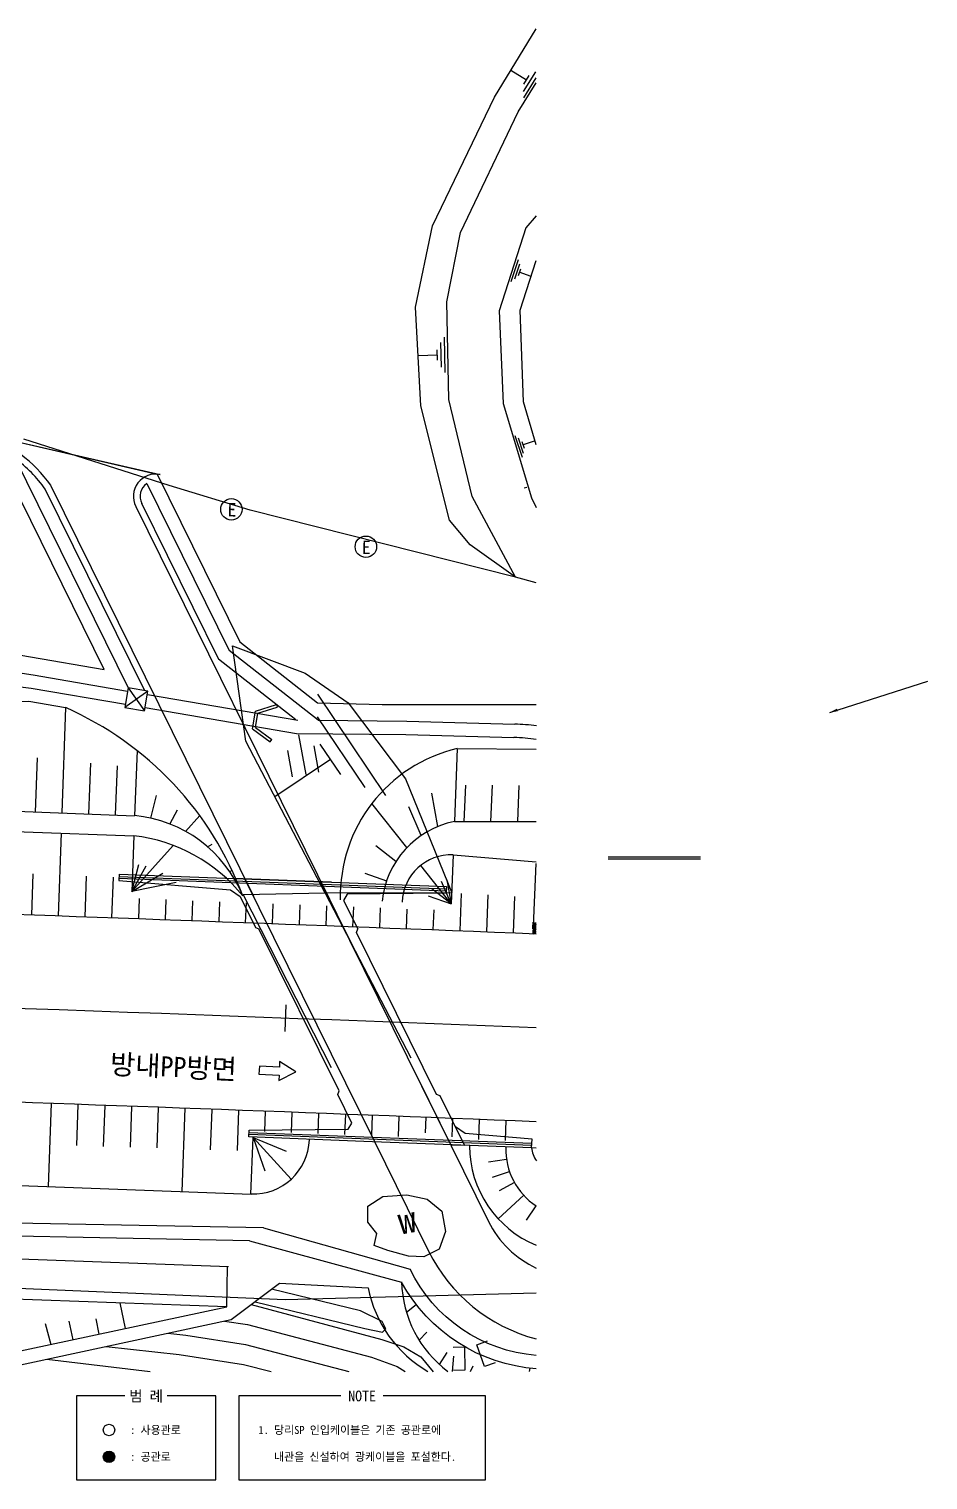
# Model space of a CAD drawing. Extents: x 138725554 to 138725746, y 217595093 to 217595228.
# Drawn here: x 138725678.9 to 138725746, y 217595092.8 to 217595201.2 of the extents above; entities that cross this region are included whole.
import ezdxf
from ezdxf.enums import TextEntityAlignment as Align

# ---------------------------------------------------------------- set-up
doc = ezdxf.new("R2010")
doc.units = 0
doc.header["$LTSCALE"] = 2
doc.header["$MEASUREMENT"] = 0
for name, color, linetype in [('TZ-BASE', 253, 'CONTINUOUS'), ('TZ-LINE', 7, 'CONTINUOUS'), ('TZ-TEX2', 3, 'CONTINUOUS'), ('TZ-TEXT', 6, 'CONTINUOUS')]:
    doc.layers.add(name, color=color, linetype=linetype)
doc.styles.get("Standard").update_dxf_attribs({"font": 'GulimChe.ttf'})
doc.dimstyles.new('지시선200', dxfattribs={"dimscale": 0.2, "dimtxt": 3, "dimasz": 3, "dimexe": 0.5, "dimexo": 0.5, "dimgap": 0.5, "dimtad": 1, "dimdec": 0, "dimzin": 1, "dimdsep": 46, "dimlunit": 6, "dimtxsty": 'Standard', "dimcen": 1, "dimclrd": 6, "dimclre": 6, "dimclrt": 3, "dimadec": 0, "dimazin": 0, "dimtfac": 1, "dimtdec": 0, "dimtix": 1, "dimtmove": 2, "dimatfit": 3, "dimfxl": 0, "dimtvp": 2, "dimlwd": -1, "dimlwe": -1, "dimarcsym": 0})

msp = doc.modelspace()

# ---------------------------------------------------------------- hatches: boundary and pattern name
at = {"layer": 'TZ-LINE', "ltscale": 2}
h = msp.add_hatch(color=256, dxfattribs=at)
h.dxf.hatch_style = 1
h.paths.add_polyline_path([(138725684.44, 217595094.55, 1), (138725685.3, 217595094.55, 1)])

# ---------------------------------------------------------------- linework, layer by layer
at = {"layer": 'TZ-BASE'}
for p, q in [((138725713.65, 217595196.06), (138725716.78, 217595201.16)), ((138725714.89, 217595198.08), (138725716.06, 217595197.36)), ((138725715.82, 217595196.48), (138725716.74, 217595197.97)), ((138725715.85, 217595196.02), (138725716.78, 217595197.52)), ((138725715.86, 217595197.04), (138725716.25, 217595197.68)), ((138725715.43, 217595194.97), (138725716.78, 217595197.15)), ((138725709.02, 217595186.45), (138725713.65, 217595196.06)), ((138725711.12, 217595185.96), (138725715.43, 217595194.97)), ((138725716.78, 217595187.2), (138725716.01, 217595186.31)), ((138725707.77, 217595180.39), (138725709.02, 217595186.45)), ((138725710.11, 217595180.79), (138725711.12, 217595185.96)), ((138725716.01, 217595186.31), (138725714, 217595180.11)), ((138725715.43, 217595183.92), (138725714.89, 217595182.29)), ((138725715.52, 217595183.61), (138725715.14, 217595182.48)), ((138725715.58, 217595180.16), (138725716.78, 217595183.87)), ((138725715.59, 217595183.23), (138725715.42, 217595182.74)), ((138725716.4, 217595182.69), (138725715.51, 217595182.99)), ((138725708.15, 217595173.02), (138725707.77, 217595180.39)), ((138725710.26, 217595173.5), (138725710.11, 217595180.79)), ((138725714, 217595180.11), (138725714.31, 217595173.19)), ((138725715.82, 217595173.31), (138725715.58, 217595180.16)), ((138725709.97, 217595175.52), (138725709.92, 217595178.14)), ((138725709.4, 217595176.43), (138725709.38, 217595177.21)), ((138725709.69, 217595175.91), (138725709.65, 217595177.74)), ((138725707.96, 217595176.79), (138725709.39, 217595176.82)), ((138725710.3, 217595164.48), (138725708.15, 217595173.02)), ((138725711.99, 217595166.25), (138725710.26, 217595173.5)), ((138725714.31, 217595173.19), (138725716.42, 217595166.16)), ((138725716.78, 217595170.1), (138725715.82, 217595173.31)), ((138725675.44, 217595170.92), (138725688.7, 217595167.9)), ((138725675.88, 217595170.83), (138725688.46, 217595167.93)), ((138725689.37, 217595167.08), (138725678.5, 217595170.53)), ((138725715.17, 217595170.81), (138725715.72, 217595169.18)), ((138725715.43, 217595170.62), (138725715.81, 217595169.48)), ((138725715.71, 217595170.35), (138725715.88, 217595169.87)), ((138725716.69, 217595170.41), (138725715.79, 217595170.11)), ((138725695.42, 217595165.23), (138725689.37, 217595167.08)), ((138725715.23, 217595160.24), (138725711.99, 217595166.25)), ((138725716.07, 217595166.93), (138725715.88, 217595166.87)), ((138725716.42, 217595166.16), (138725716.78, 217595165.43)), ((138725715.23, 217595160.24), (138725695.42, 217595165.23)), ((138725711.84, 217595162.64), (138725710.3, 217595164.48)), ((138725715.23, 217595160.24), (138725711.84, 217595162.64)), ((138725716.78, 217595159.81), (138725715.23, 217595160.24)), ((138725700.48, 217595149.54), (138725693.85, 217595154.75)), ((138725695.08, 217595147.99), (138725694.08, 217595155.11)), ((138725694.08, 217595155.11), (138725699.52, 217595153.07)), ((138725698.81, 217595149.58), (138725693.05, 217595154.1)), ((138725699.52, 217595153.07), (138725702.74, 217595150.84)), ((138725687.78, 217595151.71), (138725686.05, 217595150.49)), ((138725686.3, 217595151.97), (138725687.52, 217595150.24)), ((138725681.63, 217595150.49), (138725681.35, 217595142.62)), ((138725695.58, 217595148.91), (138725695.8, 217595150.22)), ((138725695.8, 217595150.22), (138725697.37, 217595150.71)), ((138725695.8, 217595149), (138725695.98, 217595150.07)), ((138725695.98, 217595150.07), (138725697.43, 217595150.52)), ((138725697.37, 217595150.71), (138725697.43, 217595150.52)), ((138725702.74, 217595150.84), (138725707, 217595145.17)), ((138725695.58, 217595148.91), (138725696.9, 217595147.93)), ((138725695.8, 217595149), (138725697.02, 217595148.1)), ((138725707.1, 217595149.47), (138725715.18, 217595149.26)), ((138725701.02, 217595136.63), (138725695.08, 217595147.99)), ((138725696.9, 217595147.93), (138725697.02, 217595148.1)), ((138725707.04, 217595148.47), (138725715.11, 217595148.26)), ((138725679.5, 217595146.75), (138725679.35, 217595142.69)), ((138725686.96, 217595147.28), (138725686.78, 217595142.42)), ((138725698.58, 217595145.32), (138725698.22, 217595147.29)), ((138725700.55, 217595145.67), (138725700.19, 217595147.64)), ((138725710.87, 217595147.44), (138725710.67, 217595141.98)), ((138725683.48, 217595146.35), (138725683.34, 217595142.55)), ((138725685.48, 217595146.15), (138725685.34, 217595142.47)), ((138725707, 217595145.17), (138725710.47, 217595136.66)), ((138725711.48, 217595144.7), (138725711.37, 217595141.98)), ((138725713.48, 217595144.69), (138725713.37, 217595141.98)), ((138725715.48, 217595144.68), (138725715.38, 217595141.98)), ((138725687.99, 217595142.23), (138725688.42, 217595143.92)), ((138725707.11, 217595140.04), (138725704.5, 217595143.34)), ((138725708.96, 217595144.1), (138725709.41, 217595141.6)), ((138725689.96, 217595142.82), (138725689.4, 217595141.81)), ((138725690.59, 217595141.25), (138725691.64, 217595142.43)), ((138725708.18, 217595140.94), (138725707.25, 217595143.07)), ((138725681.29, 217595141.12), (138725681.06, 217595134.93)), ((138725686.72, 217595140.92), (138725686.57, 217595136.75)), ((138725686.57, 217595136.75), (138725689.65, 217595140.2)), ((138725692.23, 217595140.1), (138725692.57, 217595140.3)), ((138725706.3, 217595139.01), (138725704.79, 217595140.18)), ((138725710.57, 217595139.49), (138725710.43, 217595135.83)), ((138725729.03, 217595139.33), (138725722.15, 217595139.33, 0)), ((138725729.03, 217595139.18), (138725722.15, 217595139.18, 0)), ((138725679.18, 217595138.07), (138725679.07, 217595135)), ((138725685.62, 217595138.06), (138725685.6, 217595137.57)), ((138725685.62, 217595138.06), (138725701.49, 217595137.46)), ((138725686.57, 217595136.75), (138725687.09, 217595138.77)), ((138725687.63, 217595138.64), (138725686.57, 217595136.75)), ((138725686.57, 217595136.75), (138725688.88, 217595138.12)), ((138725694.08, 217595138.3), (138725693.88, 217595138.26)), ((138725703.98, 217595138.13), (138725705.6, 217595137.56)), ((138725710.43, 217595135.83), (138725708.16, 217595138.71)), ((138725716.54, 217595133.59), (138725716.78, 217595138.86)), ((138725683.17, 217595137.9), (138725683.06, 217595134.85)), ((138725685.17, 217595137.82), (138725685.06, 217595134.78)), ((138725685.6, 217595137.57), (138725693.94, 217595136.87)), ((138725685.61, 217595137.89), (138725710.07, 217595136.95)), ((138725685.61, 217595137.76), (138725710.07, 217595136.82)), ((138725689.89, 217595137.43), (138725686.57, 217595136.75)), ((138725693.94, 217595136.87), (138725694.66, 217595136.38)), ((138725701.49, 217595137.46), (138725694.21, 217595137.74)), ((138725704.71, 217595118.07), (138725695.01, 217595137.71)), ((138725710.39, 217595117.85), (138725700.69, 217595137.49)), ((138725700.69, 217595137.49), (138725703.11, 217595132.59)), ((138725701.49, 217595137.46), (138725710.08, 217595137.13)), ((138725710.43, 217595135.83), (138725708.98, 217595136.95)), ((138725710.43, 217595135.83), (138725709.69, 217595137.51)), ((138725710.08, 217595137.13), (138725710.06, 217595136.63)), ((138725710.11, 217595137.63), (138725710.43, 217595135.83)), ((138725687.12, 217595136.23), (138725687.06, 217595134.71)), ((138725689.11, 217595136.15), (138725689.06, 217595134.63)), ((138725691.11, 217595136.07), (138725691.06, 217595134.56)), ((138725693.11, 217595135.99), (138725693.06, 217595134.49)), ((138725694.66, 217595136.38), (138725695.8, 217595134.06)), ((138725701.02, 217595136.63), (138725694.9, 217595136.52)), ((138725695.11, 217595135.92), (138725695.05, 217595134.41)), ((138725697.11, 217595135.84), (138725697.05, 217595134.34)), ((138725699.12, 217595135.76), (138725699.07, 217595134.26)), ((138725710.47, 217595136.66), (138725701.02, 217595136.63)), ((138725702.66, 217595136.55), (138725702.38, 217595136.09)), ((138725702.38, 217595136.09), (138725703.44, 217595133.96)), ((138725710.06, 217595136.63), (138725702.66, 217595136.55)), ((138725708.7, 217595136.44), (138725710.43, 217595135.83)), ((138725711.17, 217595136.62), (138725711.06, 217595133.82)), ((138725713.16, 217595136.5), (138725713.06, 217595133.75)), ((138725715.16, 217595136.38), (138725715.06, 217595133.68)), ((138725701.12, 217595135.68), (138725701.06, 217595134.19)), ((138725703.12, 217595135.61), (138725703.06, 217595134.12)), ((138725705.12, 217595135.53), (138725705.06, 217595134.04)), ((138725707.12, 217595135.45), (138725707.06, 217595133.97)), ((138725709.12, 217595135.38), (138725709.06, 217595133.89)), ((138725695.8, 217595134.06), (138725696.07, 217595133.97)), ((138725702.05, 217595121.87), (138725696.07, 217595133.97)), ((138725703.35, 217595133.69), (138725703.44, 217595133.96)), ((138725709.33, 217595121.59), (138725703.35, 217595133.69)), ((138725716.54, 217595133.59), (138725716.78, 217595134.35)), ((138725716.54, 217595133.59), (138725716.78, 217595133.96)), ((138725716.54, 217595133.59), (138725716.78, 217595133.81)), ((138725716.54, 217595133.59), (138725716.78, 217595133.71)), ((138725716.54, 217595133.59), (138725716.78, 217595133.64)), ((138725698.07, 217595128.3), (138725698, 217595126.3)), ((138725710.39, 217595117.85), (138725707.97, 217595122.75)), ((138725701.96, 217595121.6), (138725702.05, 217595121.87)), ((138725680.55, 217595120.93), (138725680.32, 217595114.74)), ((138725682.55, 217595120.86), (138725682.44, 217595117.8)), ((138725684.55, 217595120.79), (138725684.44, 217595117.73)), ((138725686.55, 217595120.71), (138725686.44, 217595117.67)), ((138725688.55, 217595120.64), (138725688.43, 217595117.61)), ((138725703.01, 217595119.46), (138725701.96, 217595121.6)), ((138725709.59, 217595121.5), (138725709.33, 217595121.59)), ((138725711.41, 217595117.81), (138725709.59, 217595121.5)), ((138725690.54, 217595120.57), (138725690.32, 217595114.37)), ((138725692.54, 217595120.49), (138725692.43, 217595117.48)), ((138725694.54, 217595120.42), (138725694.43, 217595117.42)), ((138725696.54, 217595120.35), (138725696.49, 217595118.85)), ((138725698.52, 217595120.28), (138725698.47, 217595118.77)), ((138725700.52, 217595120.2), (138725700.47, 217595118.7)), ((138725702.52, 217595120.13), (138725702.46, 217595118.62)), ((138725704.52, 217595120.06), (138725704.46, 217595118.54)), ((138725706.52, 217595119.98), (138725706.46, 217595118.47)), ((138725708.52, 217595119.91), (138725708.47, 217595118.73)), ((138725710.52, 217595119.84), (138725710.46, 217595118.44)), ((138725712.52, 217595119.76), (138725712.46, 217595118.23)), ((138725714.51, 217595119.69), (138725714.45, 217595118.16)), ((138725695.32, 217595118.43), (138725695.34, 217595118.93)), ((138725703.91, 217595118.1), (138725695.32, 217595118.43)), ((138725716.43, 217595117.93), (138725695.33, 217595118.74)), ((138725716.42, 217595117.8), (138725695.33, 217595118.61)), ((138725695.34, 217595118.93), (138725702.73, 217595119.01)), ((138725702.73, 217595119.01), (138725703.01, 217595119.46)), ((138725711.46, 217595118.69), (138725710.74, 217595119.18)), ((138725716.46, 217595118.27), (138725711.46, 217595118.69)), ((138725695.47, 217595114.17), (138725695.63, 217595118.38)), ((138725695.63, 217595118.38), (138725696.51, 217595115.9)), ((138725695.63, 217595118.38), (138725698.09, 217595117.38)), ((138725695.63, 217595118.38), (138725698.48, 217595115.28)), ((138725716.41, 217595117.62), (138725703.91, 217595118.1)), ((138725710.39, 217595117.85), (138725711.41, 217595117.81)), ((138725716.41, 217595117.62), (138725716.46, 217595118.27)), ((138725716.78, 217595117.6), (138725716.41, 217595117.62)), ((138725714.56, 217595116.75), (138725713.2, 217595116.56)), ((138725713.52, 217595115.42), (138725714.78, 217595115.85)), ((138725705.32, 217595113.98), (138725707.1, 217595114.12)), ((138725707.1, 217595114.12), (138725708.62, 217595113.78)), ((138725715.14, 217595115.04), (138725714, 217595114.41)), ((138725704.2, 217595112.08), (138725704.21, 217595113.26)), ((138725704.21, 217595113.26), (138725705.32, 217595113.98)), ((138725708.62, 217595113.78), (138725709.72, 217595112.9)), ((138725715.84, 217595114.08), (138725713.94, 217595112.32)), ((138725716.75, 217595113.3), (138725716.03, 217595112.22)), ((138725704.86, 217595111.23), (138725704.2, 217595112.08)), ((138725709.72, 217595112.9), (138725710.01, 217595111.37)), ((138725696.4, 217595111.65), (138725707.35, 217595108.56)), ((138725704.68, 217595110.33), (138725704.86, 217595111.23)), ((138725710.01, 217595111.37), (138725709.53, 217595110.06)), ((138725695.36, 217595110.68), (138725706.72, 217595107.6)), ((138725705.69, 217595109.96), (138725704.68, 217595110.33)), ((138725707.24, 217595109.54), (138725705.69, 217595109.96)), ((138725709.53, 217595110.06), (138725708.39, 217595109.47)), ((138725693.68, 217595105.74), (138725693.71, 217595108.74)), ((138725708.39, 217595109.47), (138725707.24, 217595109.54)), ((138725703.66, 217595105.44), (138725697.01, 217595107.06)), ((138725695.48, 217595105.91), (138725695.49, 217595105.91)), ((138725695.49, 217595105.91), (138725705.24, 217595103.3)), ((138725695.78, 217595106.13), (138725703.98, 217595104.12)), ((138725705.26, 217595104.65), (138725703.66, 217595105.44)), ((138725707.08, 217595105.36), (138725707.82, 217595105.93)), ((138725693.5, 217595104.68), (138725695.21, 217595104.42)), ((138725695.21, 217595104.42), (138725704.47, 217595101.98)), ((138725705.55, 217595104.1), (138725705.26, 217595104.65)), ((138725689.26, 217595103.78), (138725690.6, 217595103.62)), ((138725690.6, 217595103.62), (138725695.07, 217595102.93)), ((138725703.98, 217595104.12), (138725705.3, 217595103.86)), ((138725705.24, 217595103.3), (138725706.88, 217595102.77)), ((138725705.3, 217595103.86), (138725705.55, 217595104.1)), ((138725708.03, 217595103.25), (138725708.6, 217595103.85)), ((138725684.65, 217595102.79), (138725690.1, 217595102.18)), ((138725690.1, 217595102.18), (138725694.92, 217595101.45)), ((138725695.07, 217595102.93), (138725702.77, 217595100.93)), ((138725706.88, 217595102.77), (138725708.16, 217595102.02)), ((138725709.54, 217595101.45), (138725710.13, 217595102.33)), ((138725710.57, 217595102.74), (138725711.42, 217595102.75)), ((138725711.42, 217595102.75), (138725711.44, 217595101.01)), ((138725680.23, 217595101.85), (138725687.95, 217595100.93)), ((138725694.92, 217595101.45), (138725696.97, 217595100.93)), ((138725704.47, 217595101.98), (138725706.4, 217595101.28)), ((138725706.4, 217595101.28), (138725706.98, 217595100.93)), ((138725708.16, 217595102.02), (138725709.07, 217595100.9)), ((138725710.52, 217595100.93), (138725710.63, 217595102.06)), ((138725711.87, 217595100.93), (138725712.06, 217595101.35)), ((138725716.28, 217595100.93), (138725716.31, 217595101.17)), ((138725711.44, 217595101.01), (138725710.59, 217595101))]:
    msp.add_line(p, q, dxfattribs=at)
at = {"layer": 'TZ-BASE', "ltscale": 4}
for p, q in [((138725694.9, 217595136.52), (138725701.45, 217595123.62)), ((138725701.02, 217595136.63), (138725707.41, 217595124.33))]:
    msp.add_line(p, q, dxfattribs=at)
at = {"layer": 'TZ-BASE'}
for points in [[(138725673.17, 217595155.27), (138725679.01, 217595154.27), (138725684.51, 217595153.34), (138725675.88, 217595170.83)], [(138725673.17, 217595155.27), (138725679.01, 217595154.27), (138725684.51, 217595153.34), (138725675.88, 217595170.83)], [(138725677.85, 217595169.09), (138725686.3, 217595151.97)], [(138725687.69, 217595167.22), (138725693.85, 217595154.75)], [(138725688.46, 217595167.93), (138725694.65, 217595155.4), (138725700.43, 217595150.85), (138725705.28, 217595150.72), (138725705.28, 217595150.72), (138725716.78, 217595150.73)], [(138725688.46, 217595167.93), (138725694.65, 217595155.4), (138725700.43, 217595150.85), (138725705.28, 217595150.72), (138725705.28, 217595150.72), (138725716.78, 217595150.73)], [(138725680.08, 217595166.83), (138725687.52, 217595151.76)], [(138725680.51, 217595167.09), (138725695.66, 217595136.4)], [(138725686.87, 217595165.5), (138725701.34, 217595136.18)], [(138725687.3, 217595165.76), (138725693.05, 217595154.1)], [(138725672.82, 217595153.91), (138725679.21, 217595152.93), (138725686.26, 217595151.72)], [(138725674.91, 217595152.47), (138725679.05, 217595151.94), (138725686.09, 217595150.74)], [(138725674.99, 217595150.79), (138725678.89, 217595150.96), (138725681.63, 217595150.49)], [(138725687.74, 217595151.47), (138725698.96, 217595149.55)], [(138725705.55, 217595143.92), (138725700.47, 217595151.49)], [(138725687.57, 217595150.49), (138725698.87, 217595148.55), (138725707.04, 217595148.47)], [(138725703.99, 217595144.52), (138725700.43, 217595149.81)], [(138725700.48, 217595149.54), (138725707.1, 217595149.47)], [(138725699.03, 217595148.45), (138725699.56, 217595145.5)], [(138725702.17, 217595145.49), (138725700.64, 217595147.76)], [(138725697.26, 217595143.84), (138725701.4, 217595146.63)], [(138725710.87, 217595147.44), (138725716.78, 217595147.38)], [(138725615.3, 217595144.79), (138725638.52, 217595144.07), (138725658.57, 217595143.42), (138725678.59, 217595142.72), (138725686.78, 217595142.42)], [(138725615.2, 217595143.29), (138725638.48, 217595142.57), (138725658.52, 217595141.92), (138725678.53, 217595141.22), (138725686.72, 217595140.92)], [(138725710.67, 217595141.98), (138725716.78, 217595141.98)], [(138725710.57, 217595139.49), (138725716.78, 217595138.98)], [(138725693.79, 217595108.74), (138725677.53, 217595109.34), (138725657.75, 217595114.51), (138725617.47, 217595116.82), (138725583.97, 217595107.41)], [(138725672.39, 217595115.61), (138725677.56, 217595114.84), (138725695.48, 217595114.17)], [(138725693.68, 217595105.74), (138725677.09, 217595106.35), (138725657.28, 217595111.53), (138725617.79, 217595113.8), (138725584.78, 217595104.53)], [(138725618.38, 217595113.61), (138725638.34, 217595113.18), (138725658.16, 217595109.5), (138725678.05, 217595107.13), (138725698.03, 217595106.29), (138725716.78, 217595106.78)], [(138725584.78, 217595104.53), (138725604.95, 217595106.68), (138725617.23, 217595106.74), (138725637.3, 217595105.82), (138725657.44, 217595110.73), (138725677.1, 217595102.2), (138725677.1, 217595102.2), (138725693.68, 217595105.74)], [(138725685.67, 217595106.04), (138725686.08, 217595104.12)], [(138725680.11, 217595104.51), (138725680.52, 217595102.93)], [(138725681.87, 217595104.68), (138725682.17, 217595103.28)], [(138725683.88, 217595104.86), (138725684.12, 217595103.7)]]:
    msp.add_lwpolyline(points, dxfattribs=at)
for points in [[(138725686.05, 217595150.49), (138725687.52, 217595150.24), (138725687.78, 217595151.71), (138725686.3, 217595151.97)], [(138725697.55, 217595122.64), (138725698.83, 217595123.3), (138725697.61, 217595124.07), (138725697.6, 217595123.65), (138725696.1, 217595123.72), (138725696.07, 217595123.12), (138725697.57, 217595123.05)]]:
    msp.add_lwpolyline(points, close=True, dxfattribs=at)
for points in [[(138725716.78, 217595133.58, 0.002499), (138725616.81, 217595137.02)], [(138725716.78, 217595119.57, 0.002513), (138725616.41, 217595123.03)], [(138725704.72, 217595118.03), (138725708.73, 217595109.91, 0.217645), (138725716.78, 217595103.35, 0.217645)], [(138725710.4, 217595117.81), (138725713.21, 217595112.13, 0.171189), (138725716.78, 217595108.64, 0.171189)], [(138725606.11, 217595116.14), (138725602.46, 217595115.6), (138725582.77, 217595108.03), (138725583.98, 217595103.44), (138725605, 217595105.68), (138725617.21, 217595105.74), (138725637.4, 217595104.82), (138725657.35, 217595109.68), (138725677, 217595101.15), (138725693.99, 217595104.79), (138725697.61, 217595107.51), (138725704.22, 217595107.17, 0.217155), (138725708.69, 217595100.93, 0.217155)], [(138725606.11, 217595116.14), (138725602.46, 217595115.6), (138725582.77, 217595108.03), (138725583.98, 217595103.44), (138725605, 217595105.68), (138725617.21, 217595105.74), (138725637.4, 217595104.82), (138725657.35, 217595109.68), (138725677, 217595101.15), (138725693.99, 217595104.79), (138725697.61, 217595107.51), (138725704.22, 217595107.17, 0.217155), (138725708.69, 217595100.93, 0.217155)], [(138725716.78, 217595101.12, -0.254863), (138725706.72, 217595107.6)], [(138725716.78, 217595102.12, -0.265751), (138725707.35, 217595108.56)]]:
    msp.add_lwpolyline(points, format="xyb", dxfattribs=at)
at = {"layer": 'TZ-BASE', "const_width": 0.5}
msp.add_lwpolyline([(138725716.47, 217595134.22), (138725716.78, 217595134.21)], dxfattribs=at)
at = {"layer": 'TZ-BASE', "elevation": 0}
for points in [[(138725695.36, 217595110.68), (138725675.46, 217595111.07, -0.419909), (138725671.61, 217595115.29)], [(138725696.4, 217595111.65), (138725676.5, 217595112.03, -0.42189), (138725673.61, 217595115.22)]]:
    msp.add_lwpolyline(points, format="xyb", dxfattribs=at)
at = {"layer": 'TZ-BASE', "flags": 128}
msp.add_lwpolyline([(138725713.71, 217595101.57), (138725712.91, 217595101.28), (138725712.33, 217595102.92), (138725713.13, 217595103.21)], dxfattribs=at)
at = {"layer": 'TZ-BASE'}
for centre in [(138725694.01, 217595165.29), (138725704.05, 217595162.5)]:
    msp.add_circle(centre, 0.8, dxfattribs=at)
for centre, radius, start, end in [((138725671.94, 217595161.01), 10.51, 35.3221, 70.5612), ((138725671.94, 217595161.01), 10.01, 35.3221, 53.7694), ((138725688.36, 217595166.26), 1.67, 78.4476, 207.114), ((138725688.36, 217595166.26), 1.17, 124.7255, 207.114), ((138725671.59, 217595127.78), 24.83, 20.3801, 66.1292), ((138725714.57, 217595132.5), 16.77, 82.4087, 87.912), ((138725714.57, 217595132.5), 15.77, 81.9437, 88.0359), ((138725713.47, 217595136.4), 11.33, 103.2378, 181.3011), ((138725685.91, 217595132.81), 9.65, 22.0365, 84.8491), ((138725711.98, 217595135.37), 6.74, 101.2027, 174.3896), ((138725685.28, 217595128.69), 12.32, 38.9227, 83.2597), ((138725710.43, 217595135.83), 3.67, 87.8246, 177.7844), ((138725322.22, 217585134.36), 10000, 87.738769, 88.672478), ((138725695.63, 217595118.38), 4.21, 267.8105, 357.7844), ((138725719.89, 217595117.83), 8.11, 180.4741, 247.4582), ((138725719.49, 217595117.46), 4.98, 177.7844, 237.0178), ((138725718.97, 217595118.03), 2.59, 189.0578, 212.4012), ((138725715.31, 217595107.81), 8.59, 181.3926, 233.2527)]:
    msp.add_arc(centre, radius, start, end, dxfattribs=at)
at = {"layer": 'TZ-LINE', "ltscale": 2, "elevation": 0.31}
for points in [[(138725686.06, 217595099.09), (138725682.43, 217595099.09), (138725682.43, 217595092.82), (138725692.85, 217595092.82), (138725692.85, 217595099.09), (138725689.22, 217595099.09)], [(138725702.19, 217595099.09), (138725694.56, 217595099.09), (138725694.56, 217595092.82), (138725712.98, 217595092.82), (138725712.98, 217595099.09), (138725705.35, 217595099.09)]]:
    msp.add_lwpolyline(points, dxfattribs=at)
at = {"layer": 'TZ-LINE', "ltscale": 2}
for centre in [(138725684.87, 217595096.55, 0.31), (138725684.87, 217595094.55, 0.31)]:
    msp.add_circle(centre, 0.427, dxfattribs=at)

# ---------------------------------------------------------------- texts
at = {"layer": 'TZ-BASE'}
for p in [(138725694.04, 217595164.76), (138725704.07, 217595161.96)]:
    msp.add_text('E', height=1, rotation=358.8329, dxfattribs=at).set_placement(p, align=Align.CENTER)
msp.add_text('방내PP방면', height=1.5, rotation=357.4485, dxfattribs=at).set_placement((138725689.68, 217595123.69, 0), align=Align.MIDDLE)
msp.add_text('w', height=2, rotation=10.1593, dxfattribs=at).set_placement((138725706.65, 217595111.14))
at = {"layer": 'TZ-TEX2'}
for s, p in [('범 례', (138725687.64, 217595099.09, 0.31)), ('NOTE', (138725703.77, 217595099.09, 0.31))]:
    msp.add_text(s, height=0.8, dxfattribs=at).set_placement(p, align=Align.MIDDLE)
for s, p in [(': 사용관로', (138725686.45, 217595096.55, 0.31)), ('1. 당리SP 인입케이블은 기존 공관로에', (138725696.03, 217595096.55, 0.31)), (': 공관로', (138725686.45, 217595094.55, 0.31)), ('   내관을 신설하여 광케이블을 포설한다.', (138725696.03, 217595094.55, 0.31))]:
    msp.add_text(s, height=0.6, dxfattribs=at).set_placement(p, align=Align.MIDDLE_LEFT)

# ---------------------------------------------------------------- leaders
at = {"layer": 'TZ-TEXT'}
msp.add_leader([(138725738.69, 217595150.13), (138725746.03, 217595152.47)], dimstyle='지시선200', dxfattribs=at)

doc.saveas('drawing.dxf')
